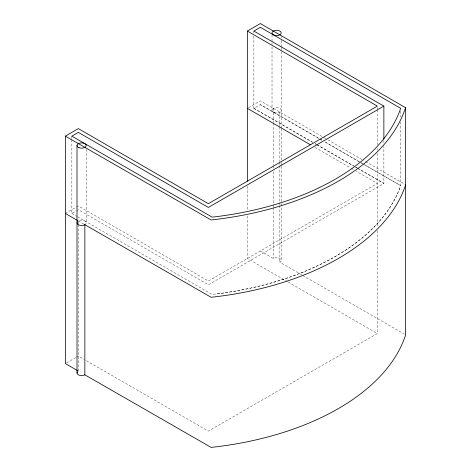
<?xml version="1.0" encoding="UTF-8"?>
<svg xmlns="http://www.w3.org/2000/svg" width="471" height="471" viewBox="0 0 471 471"><rect width="100%" height="100%" fill="white"/><g stroke="black" fill="none" stroke-linecap="round" stroke-linejoin="round"><path stroke-width="0.35" stroke-dasharray="2.35 1.77" d="M77.568 216.748L212.156 294.452L216.107 293.992A239.244 138.127 0 0 0 399.873 187.9L400.668 185.621L400.668 122.166M65.351 213.451L75.878 207.375M76.496 207.016L78.351 205.945L208.359 281.004L377.365 183.425L356.335 171.285M248.6 107.653L260.363 100.859L325.602 138.527M71.851 139.787L71.851 213.451L76.008 211.085M76.579 210.72L78.351 209.695L208.359 284.79L383.924 183.425L357.795 168.341M253.863 36.161L253.863 108.365L260.363 104.615L319.403 138.704L260.363 104.644M66.588 362.853L75.878 357.495M76.496 357.136L78.351 356.064L84.085 359.373M377.365 230.525L377.365 333.545L208.359 431.124L84.727 359.744M327.91 139.858L363.594 160.464M365.626 161.635L405.649 184.744M320.039 139.069L321.946 140.17M362.576 163.625L324.484 141.636L362.54 163.643M363.212 163.99L400.668 185.621L363.176 164.008M320.021 139.092L321.923 140.187M253.916 108.365L312.55 142.218M315.099 143.69L316.371 144.426M317.012 144.791L353.974 166.133M357.159 167.97L354.61 166.499L357.1 167.97M253.863 108.365L312.491 142.218M315.04 143.69L316.318 144.426M316.954 144.791L353.915 166.133M357.742 168.341L383.871 183.425L383.871 146.228M314.916 147.37L350.601 167.97M351.236 168.341L353.786 169.813M260.363 250.984L273.363 258.485A4.598 2.655 0 0 1 279.862 258.485A4.598 2.655 0 0 1 279.862 262.241L302.099 275.076M302.735 275.447L404.377 334.127M287.51 281.67L247.363 258.485L247.363 215.806M288.146 282.035L377.365 333.545M71.851 213.451L76.985 216.383M78.098 220.805L83.832 224.119M400.668 111.227L400.668 117.061M383.871 140.393L383.871 142.583M377.365 107.571L377.365 109.031M377.365 109.761L377.365 144.768M377.365 148.418L377.365 149.878M377.365 153.522L377.365 227.581M281.205 36.438L281.205 37.898M281.205 40.365L281.205 46.929M281.205 47.383L281.205 51.027M281.205 51.757L281.205 128.041M281.205 128.777L281.205 162.354M281.205 163.09L281.205 166.033M281.205 166.31L281.205 203.101M281.205 203.56L281.205 260.504M279.862 112.122L279.862 126.104M279.862 126.84L279.862 161.423M279.862 162.159L279.862 165.103M279.862 165.839L279.862 201.9M279.862 202.636L279.862 204.844M279.862 205.58L279.862 262.241M273.363 108.365L273.363 122.348M273.363 123.084L273.363 165.033M273.363 165.768L273.363 168.712M273.363 171.656L273.363 204.031M273.363 204.767L273.363 206.975M273.363 207.711L273.363 258.485M272.02 34.984L272.02 42.272M272.02 43.002L272.02 44.462M272.02 46.929L272.02 110.385M253.863 31.057L253.863 33.247M247.363 186.369L247.363 210.655M86.193 149.307L86.193 222.971M78.351 223.902L78.351 220.958A4.598 2.655 0 0 1 84.103 220.605A4.598 2.655 0 0 1 85.893 223.784M78.351 224.638L78.351 371.077M71.851 136.137L71.851 139.057M399.832 187.894A239.203 138.103 0 0 1 216.101 293.969M274.11 112.469A4.598 2.655 0 0 0 281.205 110.385A4.598 2.655 0 0 0 274.528 107.877A4.598 2.655 0 0 0 274.11 112.469"/><path stroke-width="0.71" d="M247.363 181.217L247.363 31.057L260.363 23.55L405.566 107.7A243.843 140.782 0 0 1 211.102 219.969L65.351 136.137L65.351 363.571L77.733 370.718M405.649 184.744L405.566 185.009A243.843 140.782 0 0 1 211.102 297.283L84.468 224.484M65.351 136.137L78.351 128.63L208.359 203.69L377.365 106.116L247.363 31.057M383.871 106.116L208.359 207.446L78.351 132.386L71.851 136.137L212.156 217.143L216.107 216.684A239.244 138.127 0 0 0 399.873 110.591L400.668 108.306L260.363 27.3L253.863 31.057L383.871 106.116L383.871 138.933M247.363 108.365L310.454 144.791M65.351 213.451L77.733 220.599M77.509 371.749A4.598 2.655 0 0 0 78.898 375.099A4.598 2.655 0 0 0 84.851 374.828L211.102 447.403A243.843 140.782 0 0 0 405.566 335.128L405.649 107.429M84.851 224.708L84.851 374.828M77.014 145.38L77.014 373.091M85.174 224.502A4.598 2.655 0 0 1 79.099 225.056A4.598 2.655 0 0 1 77.509 221.629M274.11 35.16A4.598 2.655 0 0 0 281.205 33.07A4.598 2.655 0 0 0 274.528 30.568A4.598 2.655 0 0 0 274.11 35.16M79.099 147.747A4.598 2.655 0 0 0 86.193 145.657A4.598 2.655 0 0 0 79.517 143.155A4.598 2.655 0 0 0 79.099 147.747"/></g></svg>
